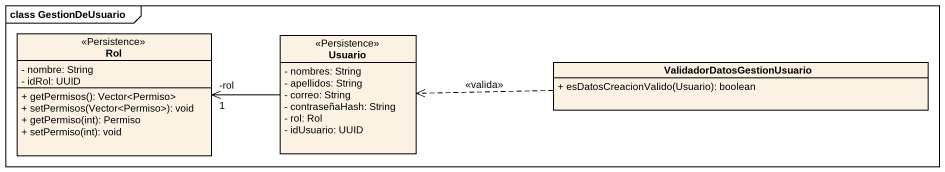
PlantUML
@startuml
mainframe class GestionDeUsuario
hide circle
hide empty members
skinparam classAttributeIconSize 0
class Rol <<Persistence>> {
  - nombre: String
  - idRol: UUID
  + getPermisos(): Vector<Permiso>
  + setPermisos(Vector<Permiso>): void
  + getPermiso(int): Permiso
  + setPermiso(int): void
}
class Usuario <<Persistence>> {
  - nombres: String
  - apellidos: String
  - correo: String
  - contraseñaHash: String
  - rol: Rol
  - idUsuario: UUID
}
class ValidadorDatosGestionUsuario {
  + esDatosCreacionValido(Usuario): boolean
}
Usuario -left-> "-rol\n1" Rol
ValidadorDatosGestionUsuario .left.> Usuario : <<valida>>
@enduml
